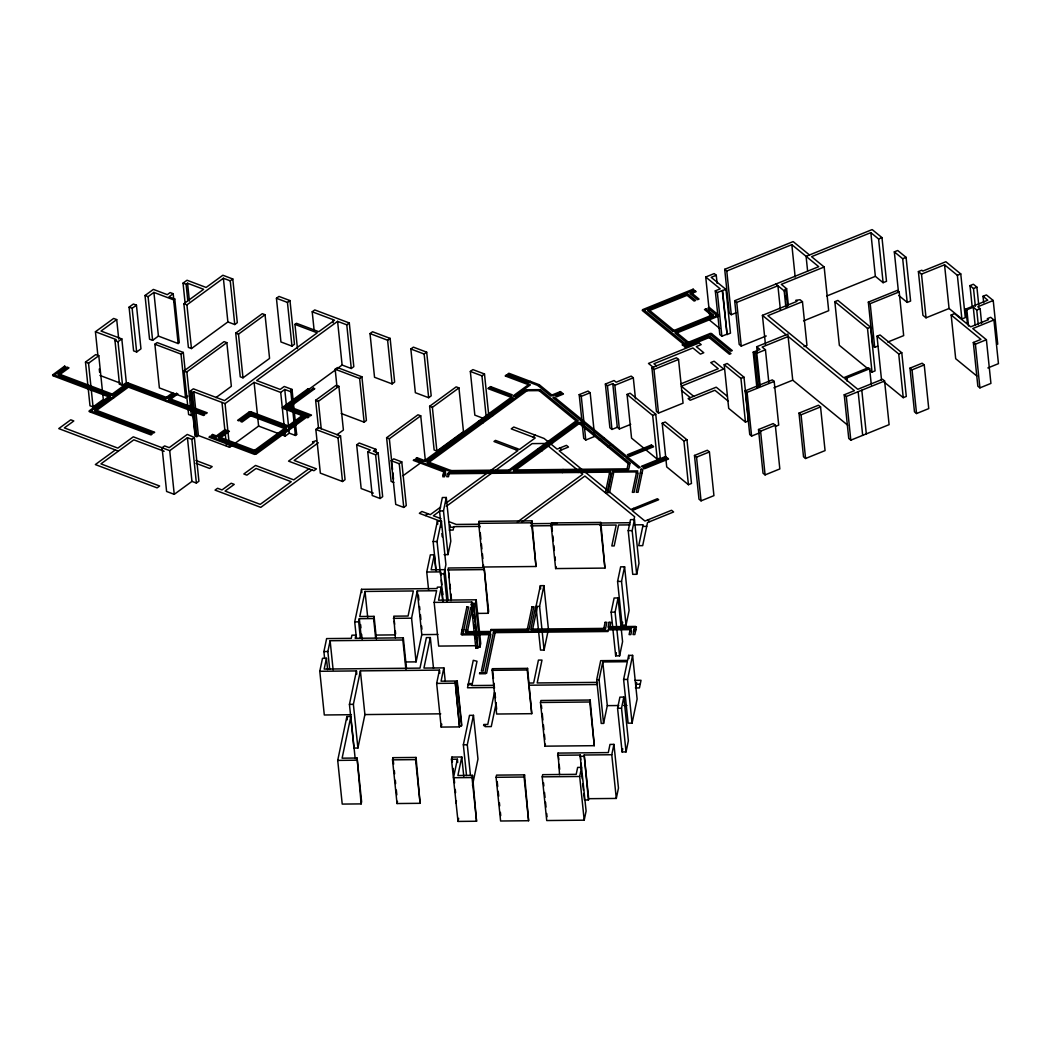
<?xml version="1.0" encoding="UTF-8"?>
<svg xmlns="http://www.w3.org/2000/svg" width="1051" height="1051" viewBox="0 0 1051 1051"><rect width="100%" height="100%" fill="white"/><g stroke="black" fill="none" stroke-linecap="round" stroke-linejoin="round"><path stroke-width="1.5" d="M351.402 714.706L324.299 714.982L319.78 671.287L322.499 658.32L326.441 658.281L327.61 669.605M324.575 658.031L323.905 651.567L326.625 638.588L351.27 638.351L351.927 635.185L355.882 635.146L356.21 638.391M326.441 658.281L324.181 669.067L419.993 668.121L426.391 637.602L430.332 637.563L433.511 668.305M329.699 669.316L327.859 651.528L330.119 640.729L402.861 640.006L403.321 637.826L355.212 638.312L355.882 635.146M356.394 638.075L354.712 621.89L361.544 589.309L437.058 588.56L437.347 587.141L441.289 587.102L442.629 600.042M360.335 638.036L358.667 621.85L359.324 618.697L373.617 618.553L374.077 616.372L359.784 616.517L365.025 591.45L413.332 590.964L408.077 616.031L393.783 616.175L395.334 637.773M350.824 716.546L342.114 758.178L357.09 758.021L361.61 801.716L361.15 803.897L342.219 804.081L337.713 760.398L346.883 716.585L350.824 716.546L355.172 758.612M439.791 673.336L439.449 670.104L360.388 670.88L364.907 714.575L357.905 748.036L353.951 748.062L349.444 704.38L356.447 670.919L319.78 671.287M357.905 748.036L353.386 704.341L360.388 670.88M361.15 803.897L357.09 758.021M405.45 661.972L416.078 661.867L411.572 618.172L417.273 590.925L436.599 590.741L434.155 602.394L438.674 646.089L476.326 645.708L475.827 648.112L477.798 648.086L473.489 603.419L475.459 603.405L476.208 599.806L438.556 600.174L441.289 587.102M428.585 589.821L426.745 572.02L430.345 554.862L434.286 554.823L435.784 569.379M436.139 570.693L433.13 541.567L437.439 520.968L441.381 520.928L445.9 564.61L444.074 573.807L446.925 601.317M441.21 527.116L439.541 510.944L442.353 497.53L446.294 497.491L450.8 541.186L448.002 554.586L444.061 554.626M434.286 554.823L431.146 569.8L444.941 569.668L448.12 600.41M440.08 570.654L437.071 541.528L441.381 520.928M448.002 554.586L443.483 510.904L446.294 497.491M392.522 759.847L392.969 757.666L416.038 757.443L420.098 803.306L397.028 803.542L392.522 759.847L415.579 759.623L416.038 757.443M416.078 661.867L421.793 634.62L417.273 590.925M449.539 528.417L450.262 524.975M442.983 601.356L440.54 571.889L426.745 572.02M430.332 637.563L423.934 668.081L443.85 667.884L445.19 680.825M397.028 803.542L397.488 801.361M451.01 600.712L448.251 568L484.13 567.645L488.636 611.34L488.229 613.298L476.812 613.416M443.85 667.884L441.065 681.179L457.238 681.009L457.001 682.099L455.228 682.125L459.51 726.898L441.184 727.082L436.664 683.4L439.449 670.104M478.652 523.332L479.059 521.362L531.898 520.836L536.01 566.489L483.171 567.014L478.652 523.332L531.491 522.807L531.898 520.836M441.184 727.082L441.801 724.126M475.827 648.112L471.308 604.417L471.807 602.026L434.155 602.394M459.51 726.898L455.228 682.125M477.798 648.086L473.489 603.419M483.171 567.014L483.578 565.057M488.229 613.298L484.13 567.645M461.783 756.983L457.894 775.52L472.49 775.362L476.55 821.238L458.013 821.422L451.47 759.269L451.917 757.088L461.783 756.983L463.78 776.4M459.747 725.807L461.52 725.794L461.744 724.704L457.238 681.009M477.995 647.114L479.965 647.088L480.727 643.501L476.208 599.806M451.47 759.269L457.382 759.203L453.493 777.727L472.03 777.543L472.49 775.362M466.526 775.533L463.346 744.791L469.508 715.363L473.462 715.324L477.969 759.019L472.464 785.347M470.467 775.493L467.288 744.752L473.462 715.324M455.976 802.951L456.436 800.77M458.013 821.422L458.656 818.335M492.131 670.341L492.472 668.699L527.563 668.357L531.74 713.682L496.637 714.023L492.131 670.341L527.221 669.986L527.563 668.357M494.495 692.32L487.769 724.441L483.828 724.481L483.605 725.571L485.378 725.558L485.142 726.648L491.264 726.583L496.217 702.883M496.085 777.306L496.545 775.126L524.541 774.85L528.6 820.726L500.604 821.002L496.085 777.306L524.081 777.031L524.541 774.85M551.118 524.896L551.539 522.925L600.817 522.439L604.929 568.092L555.637 568.578L551.118 524.896L600.41 524.41L600.817 522.439M562.377 472.635L562.574 471.649M562.837 470.454L563.034 469.469M536.023 606.388L540.359 585.683L543.906 585.643L548.425 629.339L544.076 650.043L540.529 650.083L536.023 606.388L539.57 606.348L543.906 585.643M555.637 568.578L556.045 566.62M578.142 472.477L578.352 471.492M578.602 470.296L578.812 469.311M540.477 702.488L540.897 700.518L590.176 700.032L594.288 745.685L544.996 746.171L540.477 702.488L589.769 701.989L590.176 700.032M544.996 746.171L545.403 744.213M542.224 776.847L542.671 774.666L576.198 774.337L577.643 767.414L581.584 767.375L579.679 776.479L584.198 820.174L546.73 820.542L542.224 776.847L579.679 776.479M559.566 774.692L558.015 753.094L608.293 752.595L610 744.423L613.942 744.384L618.461 788.079L616.293 798.432L588.691 798.694L588.429 799.956L584.487 799.995L583.817 793.518M581.308 769.253L580.231 755.052L557.555 755.275M596.692 679.734L600.686 660.672L627.605 660.396L628.656 655.39L632.597 655.351L637.116 699.033L632.071 723.127L628.117 723.167L623.611 679.471L627.329 661.71L602.788 661.946L599.057 679.721L603.576 723.403L601.211 723.43L596.692 679.734L599.057 679.721M611.143 612.168L614.112 598.006L618.054 597.966L622.573 641.649L619.604 655.824L615.663 655.863L611.143 612.168L615.085 612.129L618.054 597.966M617.581 581.439L620.642 566.831L624.583 566.791L629.102 610.486L626.041 625.082L622.1 625.122L617.581 581.439L621.522 581.4L624.583 566.791M628.222 530.65L630.521 519.641L634.462 519.601L638.982 563.297L636.683 574.306L632.728 574.345L628.222 530.65L632.163 530.61L634.462 519.601M588.429 799.956L584.172 755.012L611.774 754.736L613.942 744.384M634.003 519.72L634.62 516.75L584.908 476.037L522.163 521.887M615.663 655.863L616.32 652.71M622.1 625.122L622.704 622.205M603.576 723.403L607.294 705.641L602.788 661.946M584.198 820.174L586.103 811.07L581.072 763.144M617.581 708.243L619.906 697.128L623.847 697.089L628.367 740.771L626.041 751.899L622.1 751.938L617.581 708.243L621.522 708.203L623.847 697.089M632.071 723.127L627.552 679.432L632.597 655.351M622.1 751.938L622.757 748.759M636.63 682.506L635.5 687.958L639.442 687.919L641.031 680.299L634.778 680.352M97.94 356.026L95.431 331.748L113.653 318.44L116.714 319.596L118.71 339.013M129.089 307.155L133.385 304.015L136.446 305.171L140.965 348.853L136.656 352.006L133.595 350.85L129.089 307.155L132.137 308.311L136.446 305.171M173.192 293.728L168.961 296.829L174.768 299.023L179.287 342.705L178.144 343.546L158.425 336.097L152.605 340.353L149.544 339.197L145.025 295.502L153.38 289.406L167.293 294.661L170.144 292.572L173.192 293.728L174.032 301.821M116.714 319.596L101.014 331.052L121.811 338.908L126.33 382.603L122.533 385.375L119.472 384.219L114.966 340.524L116.227 339.604L95.431 331.748M145.025 295.502L148.086 296.658L153.906 292.414L173.625 299.85L174.768 299.023M183.045 283.139L187.025 280.236L206.141 287.449L222.851 275.244L232.783 278.988L237.303 322.683L234.767 324.536L227.883 321.934L191.453 348.564L188.392 347.408L183.872 303.726L203.618 289.301L187.564 283.231L186.106 284.296L183.045 283.139L185.212 304.186M85.486 362.07L95.733 354.581L98.794 355.737L103.3 399.419L93.053 406.921L89.992 405.765L85.486 362.07L88.534 363.226L98.794 355.737M114.966 340.524L118.014 341.68L121.811 338.908M183.872 303.726L186.933 304.869L223.377 278.239L230.248 280.84L232.783 278.988M187.814 396.122L185.541 397.79L159.384 387.924L154.878 344.229L157.151 342.573L183.294 352.44L185.304 371.857M119.472 384.219L120.747 383.287L99.95 375.443M99.884 403.085L89.125 410.941L90.504 411.466L110.5 396.858L109.133 396.332L99.884 403.085L101.264 403.597M154.878 344.229L181.022 354.108L183.294 352.44M276.439 298.274L278.962 296.421L289.971 300.573L294.49 344.268L291.955 346.121L280.945 341.956L276.439 298.274L287.449 302.425L289.971 300.573M193.949 413.674L191.374 415.552L188.615 414.514L184.109 370.832L224.086 341.614L226.845 342.652L231.351 386.334L215.875 397.646M235.726 333.101L262.29 313.684L265.049 314.722L269.568 358.417L242.991 377.835L240.245 376.797L235.726 333.101L238.485 334.139L265.049 314.722M184.109 370.832L186.855 371.87L226.845 342.652M166.426 401.482L167.569 400.641M190.428 390.946L191.952 391.524L190.822 392.365L195.328 436.047L196.471 435.219L194.947 434.641L190.428 390.946L193.331 388.831L224.533 400.602L317.271 332.825L294.95 324.391L297.459 348.669M190.822 392.365L192.346 392.943L193.87 391.826L225.059 403.597L254.092 382.38L280.709 392.43L284.755 389.461L290.864 391.773L292.139 390.854L290.759 390.328L292.02 389.409L296.645 434.536L295.384 435.469L289.261 433.157L285.215 436.112L258.612 426.075L229.578 447.292L198.376 435.521L196.865 436.625L195.328 436.047M115.321 449.946L95.339 464.568L157.111 487.874L159.647 486.022L100.922 463.872L133.819 439.83L164.153 451.273M294.95 324.391L296.461 323.288L318.795 331.709L334.546 320.2L312.213 311.779L314.223 331.196M312.213 311.779L314.748 309.927L349.3 322.972L353.819 366.654L351.284 368.507L342.114 365.052L292.48 401.311M349.3 322.972L346.777 324.825L337.594 321.356L256.628 380.528L280.17 389.422L284.23 386.466L292.02 389.409M118.382 451.102L58.751 428.598L70.759 419.809L73.82 420.965L64.334 427.902L117.857 448.107L133.293 436.822L169.723 450.656L187.433 437.702L191.873 439.384L194.396 437.531L198.915 481.227L196.379 483.066L191.952 481.397L174.243 494.338L166.597 491.461L162.077 447.765L164.613 445.913L169.198 447.647L187.288 434.431L194.396 437.531M370.018 333.587L372.553 331.748L390.131 338.383L394.65 382.065L392.115 383.917L374.537 377.283L370.018 333.587L387.609 340.222L390.131 338.383M337.003 387.031L335.164 369.229L337.437 367.561L361.912 376.797L366.418 420.492L364.145 422.16L341.207 413.503M318.479 427.783L315.628 400.273L336.136 385.297L338.882 386.334L343.401 430.03L336.99 434.707M315.628 400.273L318.387 401.324L338.882 386.334M335.164 369.229L359.626 378.465L361.912 376.797M410.849 348.998L413.371 347.145L426.68 352.177L431.199 395.859L428.663 397.712L415.355 392.693L410.849 348.998L424.144 354.016L426.68 352.177M296.54 433.091L295.265 434.024L296.645 434.536M315.839 429.452L318.361 427.599L340.537 435.968L345.056 479.663L342.521 481.503L320.345 473.134L315.839 429.452L338.002 437.82L340.537 435.968M316.417 440.592L312.515 441.932L314.039 442.51L288.539 461.139L313.934 470.717L316.456 468.864L294.135 460.443L318.348 442.747M308.876 468.812L293.768 479.86L255.538 465.435L243.832 473.988L246.893 475.144L256.063 468.431L291.232 481.713L260.228 504.362L225.059 491.093L234.242 484.38L231.181 483.237L222.011 489.937L217.57 488.268L215.035 490.108L260.766 507.37L311.937 469.968M373.276 493.116L361.176 488.544L356.67 444.862L359.192 443.01L375.864 449.303L376.192 452.534M470.336 371.45L472.858 369.597L484.485 373.985L488.991 417.681L486.468 419.533L474.842 415.145L470.336 371.45L481.949 375.838L484.485 373.985M393.875 482.448L391.117 481.411L386.61 437.715L417.983 414.79L420.728 415.828L425.248 459.523L403.019 475.761M429.623 406.277L456.187 386.86L458.945 387.911L463.465 431.593L436.888 451.01L434.142 449.973L429.623 406.277L432.368 407.328L458.945 387.911M375.864 449.303L373.328 451.155L378.15 452.968L382.669 496.663L380.134 498.502L372.251 495.533L367.745 451.851L370.267 449.999L356.67 444.862M386.61 437.715L389.356 438.766L420.728 415.828M367.745 451.851L375.614 454.82L378.15 452.968M391.208 460.706L393.744 458.853L401.771 461.888L406.29 505.57L403.755 507.423L395.728 504.388L391.208 460.706L399.249 463.727L401.771 461.888M420.361 461.783L419.231 462.624L444.192 472.03L445.322 471.203L414.396 459.537L413.266 460.364L420.925 463.241L422.055 462.414M529.244 382.209L530.387 381.382L539.176 384.705L538.033 385.533L507.699 374.077L508.829 373.25L530.532 381.447L529.389 382.275M478.533 421.228L424.105 461.008L425.484 461.534L513.151 397.462L511.771 396.936L478.533 421.228L479.913 421.74M491.723 414.987L525.92 389.987L527.3 390.512L428.519 462.69L427.14 462.164L491.723 414.987L493.103 415.5M425.313 515.555L427.849 513.716M515.529 449.631L517.053 448.527M532.804 437.019L535.327 435.167M440.671 507.055L430.293 514.635L421.885 511.456L419.349 513.308L441.538 521.69M445.847 503.271L517.972 450.564L493.97 441.499L495.481 440.382L519.496 449.447L535.248 437.939L511.233 428.874L513.768 427.021L544.116 438.477L557.109 449.119L566.436 445.348L568.499 447.043L559.185 450.813L630.836 509.499L657.427 498.713L658.675 499.737L632.071 510.51L644.946 521.046L671.536 510.274L673.612 511.968L647.521 522.544L642.687 545.64L638.732 545.679L643.12 524.751L634.935 524.843M439.83 511.049L433.354 515.791L440.986 518.668M446.32 506.319L532.121 443.614L545.167 443.483L582.727 474.251L517.381 521.992M537.889 448.856L508.645 470.231L510.011 470.756L577.892 421.136L576.526 420.623L537.889 448.856L539.268 449.381M719.896 328.608L710.24 320.7L705.733 277.017L714.207 273.575L716.27 275.27L717.11 283.363M735.831 312.87L731.286 314.709L729.223 313.014L724.704 269.319L793.15 241.599L809.48 254.973M716.27 275.27L711.185 277.333L725.978 289.445L730.484 333.128L727.095 334.507L722.273 290.562L717.36 292.546L715.297 290.851L720.211 288.867L705.733 277.017M724.704 269.319L726.78 271.013L791.823 244.66L818.716 266.678L734.675 300.717L739.195 344.413L741.257 346.107L766.258 335.978M722.273 290.562L725.978 289.445M807.602 270.908L806.091 256.352L872.172 229.578L881.986 237.618L886.505 281.313L883.116 282.68L878.597 238.997L870.845 232.639L811.556 256.667L824.168 266.993L828.687 310.689L803.555 320.87M878.597 238.997L881.986 237.618M734.675 300.717L736.751 302.412L777.911 285.741L780.42 310.006M824.168 266.993L781.3 284.361L786.634 288.723L788.303 304.908M786.634 288.723L784.939 289.406L785.859 290.168L787.541 306.353M775.848 284.046L784.177 290.851L785.859 290.168M898.5 292.323L894.322 251.859L897.699 250.493L906.08 257.35L910.6 301.046L907.21 302.412L898.828 295.554M765.443 344.478L762.435 315.353L796.986 301.361L795.752 300.336L800.074 299.732L802.452 301.676L806.958 345.372L803.962 346.58M894.322 251.859L902.691 258.717L906.08 257.35M802.452 301.676L767.887 315.681L843.677 377.743L868.402 367.719L869.65 368.743L871.318 384.916M715.297 290.851L719.804 334.546L721.879 336.241L726.793 334.244M579.193 394.65L588.087 391.051L590.163 392.746L594.669 436.441L585.775 440.041L583.712 438.346L579.193 394.65L581.269 396.345L585.775 440.041M630.718 424.368L619.354 428.966L617.292 427.271L611.958 429.439L609.882 427.744L605.376 384.049L614.099 380.515L616.162 382.209L631.244 376.1L633.306 377.795L635.487 398.828M826.703 296.04L875.365 276.334L883.116 282.68M581.269 396.345L590.163 392.746M605.376 384.049L607.439 385.743L612.772 383.589L614.848 385.283L619.354 428.966M651.909 367.732L676.476 357.774L678.539 359.468L683.058 403.164L658.491 413.109L656.428 411.414L651.909 367.732L653.972 369.426L658.491 413.109M614.848 385.283L633.306 377.795M653.972 369.426L678.539 359.468M866.996 367.981L839.355 345.345L834.836 301.65L837.883 300.415L870.556 327.176L875.076 370.872L872.015 372.107L869.505 370.044M918.403 271.592L921.793 270.225L922.831 271.066L945.874 261.738L960.759 273.93L965.278 317.612L961.888 318.992L949.066 308.495L944.547 264.799L921.504 274.127L918.403 271.592L922.923 315.287L926.023 317.822L949.066 308.495M627.053 394.44L630.101 393.205L655.745 414.212L660.251 457.894L657.203 459.129L631.559 438.136L627.053 394.44L652.684 415.447L657.203 459.129M757.18 351.586L756.681 346.738L787.856 334.1L792.743 380.173L847.671 425.156M877.611 346.173L874.708 347.342L872.842 345.818L868.336 302.136L897.304 290.391L899.17 291.915L903.676 335.611L887.74 342.061M868.336 302.136L870.189 303.66L899.17 291.915M756.891 387.793L753.212 352.19L759.991 349.444L756.681 346.738M724.192 364.71L727.239 363.475L743.99 377.191L748.496 420.873L745.448 422.108L728.698 408.392L724.192 364.71L740.942 378.426L745.448 422.108M753.212 352.19L756.812 353.267L760.149 385.625M680.772 383.904L718.24 368.717L710.739 362.582L714.128 361.216L723.692 369.046L681.337 386.203L693.699 396.319M756.812 353.267L765.443 349.76L768.793 382.13M944.547 264.799L957.369 275.296L960.759 273.93M740.942 378.426L743.99 377.191M972.162 306.669L969.981 285.622L973.371 284.256L976.891 287.133L978.731 304.935M652.684 415.447L655.745 414.212M834.836 301.65L867.509 328.411L870.556 327.176M599.306 439.909L600.83 439.292M602.696 438.543L604.22 437.925M969.981 285.622L973.502 288.513L976.891 287.133M662.196 423.238L665.257 422.003L686.96 439.778L691.479 483.473L688.431 484.708L666.715 466.92L662.196 423.238L683.912 441.013L688.431 484.708M881.526 379.897L877.02 336.202L880.068 334.967L901.784 352.742L906.29 396.437L903.243 397.672L883.944 381.868M607.57 446.675L609.094 446.058M610.959 445.309L624.57 456.436L626.094 455.819L554.429 397.147L552.905 397.764L610.959 445.309L612.483 444.691M759.137 433.025L751.61 436.073L749.744 434.549L745.238 390.854L772.34 379.871L774.193 381.395L778.712 425.09L775.704 426.312M983.683 302.767L983.013 296.29L986.403 294.924L993.221 300.507L997.741 344.202M745.238 390.854L747.09 392.378L774.193 381.395M976.786 375.982L955.687 358.706L951.168 315.011L954.558 313.645L970.69 326.848L988.479 319.649L987.296 318.676L990.673 317.297L993.931 319.964L998.45 363.659L987.861 367.942M967.419 323.603L965.908 309.047L987.769 300.192L983.013 296.29M773.904 387.806L792.743 380.173M965.908 309.047L966.841 309.809L973.279 307.194L976.747 310.032L978.245 324.601M993.221 300.507L977.811 306.761L980.136 308.666L981.634 323.222M976.747 310.032L980.136 308.666M683.912 441.013L686.96 439.778M877.02 336.202L898.723 353.977L901.784 352.742M869.65 368.743L844.912 378.754L857.787 389.304L882.525 379.28L884.587 380.974L889.107 424.657L850.811 440.172L848.748 438.477L844.229 394.795L854.397 390.67L788.224 336.478L762.133 347.053L765.443 349.76M993.931 319.964L972.753 328.543L986.403 339.723L990.922 383.418L979.913 387.872L977.837 386.177L973.331 342.495L980.951 339.407L951.168 315.011M694.475 455.464L707.349 450.248L709.412 451.943L713.931 495.638L701.056 500.854L698.981 499.159L694.475 455.464L696.537 457.159L701.056 500.854M758.507 429.517L773.247 423.553L775.323 425.248L779.829 468.93L765.089 474.907L763.026 473.213L758.507 429.517L760.582 431.212L765.089 474.907M798.996 413.122L818.479 405.226L820.555 406.921L825.061 450.603L805.578 458.499L803.516 456.804L798.996 413.122L801.072 414.817L805.578 458.499M909.969 368.165L922.161 363.212L924.236 364.907L928.742 408.603L916.551 413.542L914.475 411.847L909.969 368.165L912.032 369.86L916.551 413.542M696.537 457.159L709.412 451.943M760.582 431.212L775.323 425.248M801.072 414.817L820.555 406.921M844.229 394.795L846.305 396.49L884.587 380.974M912.032 369.86L924.236 364.907M973.331 342.495L975.394 344.189L986.403 339.723M443.404 473.87L445.177 473.843M443.154 475.065L444.928 475.052M640.309 473.108L642.095 472.976M439.541 510.944L443.483 510.904M479.046 524.213L456.265 524.436L448.632 521.559M530.952 523.7L557.043 523.437M600.607 523.004L630.101 522.715M479.939 526.38L453.848 526.643L453.139 530.072L449.197 530.111M530.492 525.881L551.696 525.671M599.99 525.185L616.214 525.027L611.827 545.942L614.191 545.929L618.579 525.001L630.035 524.883M449.802 527.221L453.743 527.182M642.778 526.393L646.72 526.354M433.13 541.567L437.071 541.528M447.831 569.957L483.723 569.603M440.133 573.846L444.074 573.807M471.308 604.417L473.278 604.404M470.559 608.122L472.333 608.109M393.337 618.356L411.572 618.172M354.712 621.89L358.667 621.85M462.072 629.851L463.846 629.838M465.935 630.245L467.708 630.232M461.757 631.375L463.53 631.362M634.068 629.667L635.842 629.641M633.819 630.863L635.592 630.85M375.982 635.08L395.307 634.883M421.793 634.62L437.886 634.462M323.905 651.567L327.859 651.528M623.611 679.471L627.552 679.432M436.664 683.4L455.004 683.216M468.378 683.636L472.319 683.597M528.784 683.045L533.645 682.992L538.427 660.107L541.988 660.067L537.192 682.953L597.165 682.362M468.155 684.727L472.096 684.687M494.364 685.344L471.912 685.567L477.009 661.263L473.265 660.317L467.511 687.774L493.957 687.512M529.113 685.213L597.375 684.529M636.275 684.254L640.217 684.214M349.444 704.38L353.386 704.341M607.294 705.641L618.75 705.523M623.663 705.484L626.935 705.444M364.907 714.575L440.737 713.826M463.346 744.791L467.288 744.752M579.968 756.3L583.909 756.26M337.713 760.398L356.631 760.201M488.662 413.831L490.042 414.344M548.018 441.459L549.397 441.985M481.594 422.384L482.974 422.896M112.168 397.488L113.547 398.014M195.841 460.43L212.197 466.605L209.661 468.457L196.011 463.294M762.435 315.353L786.161 334.796M727.253 396.227L716.23 387.188L688.103 398.579L690.179 400.273L714.903 390.263L728.382 401.298M656.468 365.84L653.945 363.764L692.911 347.973L700.4 354.121L703.789 352.742L696.301 346.607L701.201 344.61L699.138 342.915L648.48 363.436L653.551 367.587M681.429 390.42L690.31 397.685M559.828 448.028L561.891 449.723M633.543 508.395L634.778 509.407M647.652 519.956L649.728 521.651M973.502 288.513L975.341 306.301M973.279 307.194L975.118 324.995M975.394 344.189L979.913 387.872M966.841 309.809L968.51 325.994M957.369 275.296L961.888 318.992M921.504 274.127L926.023 317.822M902.691 258.717L907.21 302.412M898.723 353.977L903.243 397.672M870.845 232.639L875.365 276.334M870.189 303.66L874.708 347.342M867.509 328.411L872.015 372.107M861.807 390.21L866.313 433.892M858.155 391.681L862.674 435.377M846.856 377.966L847.198 381.211M846.305 396.49L850.811 440.172M791.823 244.66L795.173 277.03M785.609 295.883L785.938 299.115M784.177 290.851L785.846 307.037M755.774 352.413L759.282 386.4M754.25 353.031L757.758 387.018M747.09 392.378L751.61 436.073M736.751 302.412L741.257 346.107M726.78 271.013L731.286 314.709M722.589 290.812L727.095 334.507M717.36 292.546L721.879 336.241M632.163 530.61L636.683 574.306M612.772 383.589L617.292 427.271M607.439 385.743L611.958 429.439M621.522 581.4L626.041 625.082M628.656 655.39L628.984 658.622M615.085 612.129L619.604 655.824M621.522 708.203L626.041 751.899M600.41 524.41L604.929 568.092M611.774 754.736L616.293 798.432M589.769 701.989L594.288 745.685M584.172 755.012L588.691 798.694M580.231 755.052L580.73 759.899M581.807 774.101L582.307 778.962M582.806 783.81L583.476 790.286M551.539 522.925L552.366 531.018M552.865 535.879L553.378 540.726M553.877 545.587L554.376 550.435M555.046 556.912L555.375 560.144M558.015 753.094L558.685 759.571M559.185 764.419L559.684 769.279M540.359 585.683L540.687 588.915M531.491 522.807L536.01 566.489M539.57 606.348L544.076 650.043M541.396 705.379L541.725 708.61M542.237 713.471L542.894 719.935M543.406 724.796L543.906 729.644M544.405 734.504L544.904 739.352M543.512 782.759L543.84 786.003M544.51 792.467L545.022 797.328M545.522 802.176L546.021 807.037M546.691 813.513L547.019 816.745M527.221 669.986L531.74 713.682M524.081 777.031L528.6 820.726M481.949 375.838L486.468 419.533M479.059 521.362L479.729 527.838M480.241 532.699L480.898 539.163M481.411 544.024L481.91 548.872M482.409 553.732L482.908 558.58M492.472 668.699L493.471 678.407M493.97 683.268L494.482 688.116M494.982 692.977L495.481 697.825M495.98 702.685L496.65 709.149M497.215 781.602L497.714 786.45M498.213 791.311L498.713 796.172M499.383 802.636L499.724 805.881M500.381 812.344L500.723 815.589M475.459 603.405L479.965 647.088M471.807 602.026L472.477 608.503M473.147 614.966L473.489 618.211M474.146 624.675L474.487 627.92M475.328 636L475.656 639.244M472.03 777.543L476.55 821.238M432.368 407.328L436.888 451.01M448.751 572.861L449.25 577.708M449.92 584.185L450.419 589.033M450.918 593.894L451.418 598.742M424.144 354.016L428.663 397.712M441.88 533.593L442.221 536.825M457.001 682.099L461.52 725.794M437.439 520.968L437.768 524.199M440.54 571.889L440.881 575.12M441.381 579.981L441.88 584.829M442.55 591.306L442.891 594.538M457.382 759.203L457.71 762.448M451.917 757.088L452.429 761.936M453.086 768.412L453.428 771.644M454.098 778.121L454.597 782.969M455.267 789.446L455.595 792.69M418.403 595.221L418.902 600.082M419.572 606.545L419.901 609.79M420.413 614.638L420.912 619.499M421.582 625.962L421.911 629.207M387.609 340.222L392.115 383.917M399.249 463.727L403.755 507.423M389.356 438.766L392.535 469.508M392.864 472.74L393.534 479.217M403.321 637.826L406.501 668.581M415.579 759.623L420.098 803.306M402.861 640.006L405.87 669.132M394.296 621.036L394.624 624.268M395.294 630.745L395.623 633.976M375.614 454.82L380.134 498.502M359.626 378.465L364.145 422.16M392.969 757.666L393.639 764.143M394.309 770.619L394.65 773.851M395.321 780.328L395.649 783.56M396.319 790.037L396.818 794.884M346.777 324.825L351.284 368.507M374.077 616.372L376.416 639.021M373.617 618.553L375.627 637.97M337.594 321.356L342.114 365.052M365.025 591.45L367.705 617.344M361.544 589.309L361.872 592.541M332.786 319.543L333.114 322.775M360.611 624.609L360.953 627.841M361.623 634.318L362.122 639.166M359.324 618.697L361.334 638.115M338.002 437.82L342.521 481.503M356.447 670.919L356.788 674.164M318.387 401.324L321.225 428.821M346.883 716.585L347.224 719.817M330.119 640.729L333.128 669.855M287.449 302.425L291.955 346.121M290.864 391.773L295.384 435.469M284.755 389.461L289.261 433.157M280.709 392.43L285.215 436.112M254.092 382.38L258.612 426.075M238.485 334.139L242.991 377.835M230.248 280.84L234.767 324.536M223.377 278.239L227.883 321.934M225.059 403.597L229.578 447.292M221.997 402.454L226.517 446.136M187.564 283.231L189.403 301.033M186.106 284.296L187.774 300.481M186.933 304.869L191.453 348.564M193.87 391.826L198.376 435.521M192.346 392.943L196.865 436.625M186.855 371.87L191.374 415.552M191.873 439.384L196.379 483.066M181.022 354.108L185.541 397.79M173.625 299.85L178.144 343.546M187.433 437.702L191.952 481.397M153.906 292.414L158.425 336.097M169.723 450.656L174.243 494.338M148.086 296.658L152.605 340.353M132.137 308.311L136.656 352.006M118.014 341.68L122.533 385.375M99.28 368.967L99.609 372.212M88.534 363.226L93.053 406.921M443.877 471.623L442.799 476.76L444.573 476.734L445.65 471.61L443.877 471.623M447.345 473.83L446.741 476.72L448.514 476.694L449.119 473.817L447.345 473.83M448.449 472.779L448.238 473.765L610.592 472.149L610.802 471.176L448.449 472.779M450.853 470.585L450.656 471.571L509.223 470.979L509.433 470.007L450.853 470.585M466.867 606.966L461.113 634.423L462.887 634.41L468.641 606.952L466.867 606.966M462.112 633.924L461.901 634.909L489.897 634.633L490.108 633.648L462.112 633.924M470.612 607.912L465.514 632.203L467.288 632.19L472.385 607.885L470.612 607.912M466.513 631.704L466.302 632.689L490.357 632.452L490.554 631.467L466.513 631.704M526.709 389.763L526.512 390.736L539.544 390.604L539.741 389.632L526.709 389.763M514.123 469.955L513.913 470.94L627.775 469.81L627.972 468.825L514.123 469.955M479.742 672.798L479.532 673.77L485.641 673.717L485.851 672.732L479.742 672.798M489.109 634.147L481.371 671.09L483.145 671.077L490.883 634.134L489.109 634.147M490.975 629.51L490.764 630.495L528.022 630.114L528.233 629.142L490.975 629.51M493.471 632.15L484.866 673.231L486.639 673.218L495.244 632.137L493.471 632.15M494.456 631.651L494.259 632.636L608.017 631.506L608.214 630.521L494.456 631.651M532.042 606.755L527.247 629.641L529.021 629.615L533.816 606.729L532.042 606.755M535.59 606.716L530.794 629.602L532.568 629.588L537.363 606.703L535.59 606.716M531.78 629.102L531.583 630.088L604.522 629.365L604.732 628.38L531.78 629.102M609.449 473.41L605.429 492.591L607.202 492.577L611.222 473.397L609.449 473.41M611.813 473.397L607.793 492.577L609.567 492.551L613.587 473.37L611.813 473.397M613.167 471.15L612.969 472.135L637.51 471.886L637.721 470.901L613.167 471.15M628.235 463.399L626.987 469.324L628.761 469.311L630.009 463.386L628.235 463.399M605.113 622.337L603.734 628.879L605.507 628.866L606.887 622.323L605.113 622.337M636.38 473.042L632.347 492.328L634.121 492.315L638.154 473.016L636.38 473.042M609.054 622.297L608.03 627.211L609.803 627.184L610.828 622.284L609.054 622.297M641.123 469.18L636.289 492.288L638.062 492.275L642.897 469.166L641.123 469.18M608.555 628.879L608.358 629.864L631.02 629.641L631.231 628.656L608.555 628.879M609.015 626.711L608.805 627.683L635.421 627.421L635.632 626.435L609.015 626.711M629.877 630.902L629.102 634.607L630.876 634.594L631.651 630.889L629.877 630.902M634.646 626.935L633.044 634.568L634.817 634.554L636.42 626.921L634.646 626.935M64.558 366.195L52.55 374.984L53.929 375.496L65.937 366.72L64.558 366.195M53.811 374.826L52.668 375.654L109.251 397.015L110.381 396.174L53.811 374.826M59.382 374.13L58.252 374.957L111.774 395.163L112.917 394.322L59.382 374.13M127.092 383.208L111.656 394.48L113.035 395.005L128.458 383.72L127.092 383.208M90.386 410.783L89.243 411.624L151.016 434.93L152.159 434.102L90.386 410.783M128.34 383.05L127.21 383.878L165.9 398.487L167.03 397.646L128.34 383.05M127.618 386.203L94.721 410.245L96.101 410.77L128.997 386.715L127.618 386.203M95.983 410.087L94.84 410.915L153.551 433.078L154.694 432.25L95.983 410.087M128.879 386.045L127.736 386.873L203.592 415.513L204.722 414.672L128.879 386.045M172.285 393.048L165.782 397.803L167.148 398.329L173.665 393.56L172.285 393.048M176.489 393.363L168.843 398.96L170.223 399.485L177.869 393.875L176.489 393.363M170.091 398.802L168.961 399.643L206.114 413.66L207.257 412.82L170.091 398.802M212.617 434.483L211.474 435.324L215.928 436.993L217.071 436.165L212.617 434.483M228.028 430.765L218.858 437.479L220.224 437.991L229.407 431.278L228.028 430.765M220.106 437.321L218.976 438.149L254.145 451.418L255.288 450.59L220.106 437.321M251.123 414.659L249.98 415.487L285.149 428.755L286.292 427.928L251.123 414.659M283.599 407.354L282.456 408.182L307.838 417.772L308.981 416.932L283.599 407.354M313.421 388.187L287.935 406.816L289.314 407.328L314.801 388.699L313.421 388.187M305.736 416.341L254.552 453.743L255.932 454.268L307.115 416.853L305.736 416.341M489.017 387.727L487.874 388.555L509.59 396.739L510.733 395.912L489.017 387.727M506.306 375.102L505.163 375.93L526.879 384.114L528.022 383.287L506.306 375.102M416.932 457.684L415.802 458.512L421.924 460.824L423.067 459.983L416.932 457.684M529.034 384.311L513.282 395.82L514.662 396.345L530.413 384.837L529.034 384.311M428.401 462.006L427.271 462.847L450.183 471.492L451.326 470.664L428.401 462.006M551.052 442.616L513.335 470.191L514.714 470.703L580.073 422.936L578.707 422.41L551.052 442.616L552.432 443.128L551.052 442.616M67.632 367.351L58.12 374.287L59.5 374.8L68.998 367.876L67.632 367.351M210.108 436.323L208.965 437.163L254.67 454.426L255.813 453.585L210.108 436.323M224.98 429.609L215.81 436.323L217.189 436.835L226.359 430.135L224.98 429.609M249.337 411.808L237.618 420.361L238.997 420.886L250.703 412.334L249.337 411.808M250.585 411.65L249.455 412.491L287.685 426.916L288.828 426.089L250.585 411.65M249.862 414.817L240.692 421.517L242.058 422.042L251.242 415.342L249.862 414.817M307.851 388.883L282.338 407.512L283.717 408.038L309.217 389.395L307.851 388.883M289.196 406.658L288.053 407.486L310.373 415.92L311.503 415.092L289.196 406.658M285.031 428.085L254.027 450.734L255.406 451.26L286.411 428.598L285.031 428.085M302.688 415.198L287.567 426.246L288.946 426.759L304.067 415.71L302.688 415.198M490.554 386.61L489.411 387.438L511.101 395.636L512.244 394.808L490.554 386.61M695.223 290.864L690.323 292.861L691.256 293.623L696.156 291.626L695.223 290.864M693.161 289.183L642.503 309.703L643.435 310.465L694.094 289.945L693.161 289.183M643.737 309.769L642.214 310.4L684.03 344.636L685.554 344.019L643.737 309.769M686.92 294.227L647.968 310.019L648.901 310.781L687.853 294.989L686.92 294.227M649.203 310.098L647.666 310.715L672.995 331.459L674.519 330.842L649.203 310.098M688.155 294.306L686.631 294.924L694.12 301.059L695.644 300.441L688.155 294.306M691.545 292.94L690.021 293.557L697.509 299.693L699.033 299.075L691.545 292.94M709.386 307.536L707.862 308.153L717.413 315.983L718.937 315.366L709.386 307.536M539.36 384.811L537.836 385.428L550.842 396.069L552.366 395.452L539.36 384.811M712.25 314.985L673.297 330.763L674.216 331.525L713.182 315.747L712.25 314.985M717.715 315.3L675.359 332.458L676.292 333.22L718.648 316.062L717.715 315.3M676.581 332.523L675.057 333.141L687.42 343.27L688.944 342.652L676.581 332.523M540.398 389.816L538.874 390.433L576.447 421.188L577.971 420.571L540.398 389.816M560.446 391.603L551.972 395.031L552.905 395.793L561.379 392.365L560.446 391.603M562.508 393.297L555.743 396.043L556.662 396.805L563.441 394.059L562.508 393.297M710.253 333.443L682.125 344.833L683.058 345.595L711.185 334.205L710.253 333.443M711.474 333.522L709.95 334.139L730.773 351.205L732.297 350.587L711.474 333.522M708.913 336.517L684.188 346.541L685.121 347.303L709.845 337.279L708.913 336.517M710.148 336.583L708.624 337.2L729.46 354.266L730.984 353.648L710.148 336.583M580.152 422.371L578.628 422.988L628.353 463.701L629.877 463.084L580.152 422.371M651.449 444.98L627.394 454.728L628.327 455.49L652.382 445.742L651.449 444.98M652.697 445.992L628.643 455.727L629.575 456.489L653.63 446.754L652.697 445.992M627.316 456.843L625.792 457.461L638.666 467.997L640.19 467.38L627.316 456.843M665.559 456.528L641.504 466.289L642.437 467.051L666.492 457.29L665.559 456.528M667.621 458.223L643.567 467.971L644.499 468.733L668.554 458.985L667.621 458.223M705.983 308.902L704.459 309.519L711.947 315.668L713.471 315.05L705.983 308.902M542.329 450.537L540.95 450.012L542.329 450.537"/></g></svg>
